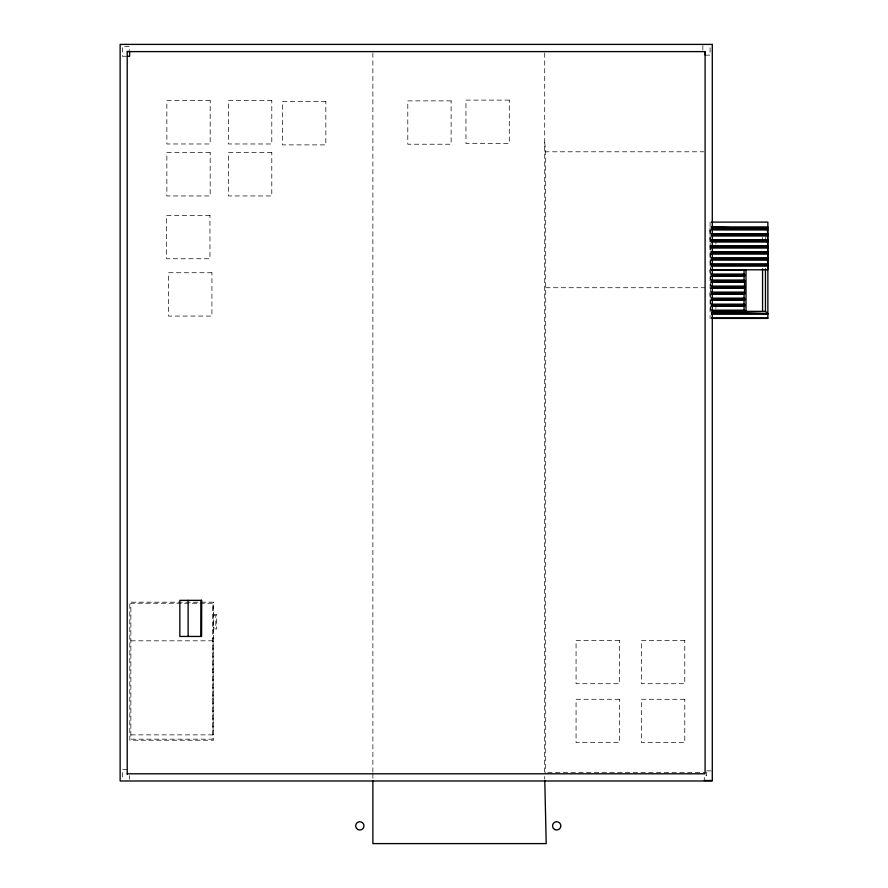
<?xml version="1.0" encoding="UTF-8"?>
<svg xmlns="http://www.w3.org/2000/svg" width="888" height="888" viewBox="0 0 888 888"><rect width="100%" height="100%" fill="white"/><g stroke="black" fill="none" stroke-linecap="round" stroke-linejoin="round"><path stroke-width="0.67" stroke-dasharray="4.44 3.33" d="M544.721 52.98L544.633 772.56L705.094 772.56M709.945 293.617L710.433 298.712M709.945 270.307L710.433 274.67M710.433 275.569L710.433 280.63M710.433 281.607L710.433 286.68M710.433 287.668L710.433 292.707M710.433 299.656L710.444 304.717M710.444 305.827L710.5 310.756M705.272 55.134L710.089 55.134L710.089 45.51M126.007 56.266L122.4 56.266L122.4 46.631L129.626 46.631L129.626 50.239M544.71 151.793L703.707 151.793M545.687 287.723L705.094 287.723M188.978 603.23L130.869 603.23L130.869 739.171L212.498 739.171L212.498 603.23L190.365 603.23M212.498 605.083L213.398 605.083L213.398 638.783L212.498 638.783M213.398 614.474L216.705 614.474L216.705 628.915L213.398 628.915M213.398 615.617L215.806 615.617L215.806 627.206L213.398 627.206M130.869 640.825L212.498 640.825M212.498 641.303L213.098 641.303L213.098 734.665L212.498 734.665M212.498 669.263L213.098 669.263M212.498 698.534L213.098 698.534M130.869 734.864L212.498 734.864M127.217 769.596L122.4 769.596L122.4 779.22M706.704 770.873L711.51 770.873M544.71 142.591L545.687 151.793L545.687 772.56M544.688 776.523L544.755 779.264M765.456 237.34L765.456 241.447M762.559 237.34L762.559 241.447M715.928 240.082L715.928 244.189M715.928 304.484L715.928 308.602M710.089 222.111L710.089 318.404M706.704 772.083L706.704 775.69L704.295 775.69L704.295 780.508M702.863 45.51L702.863 50.316M372.882 52.98L372.882 772.405M372.882 773.792L372.882 779.264M129.626 775.613L129.626 779.22M710.067 227.672L710.333 269.797L710.067 227.672M509.29 100.111L465.956 100.111L465.956 143.434L509.29 143.434L509.29 100.111M210.179 100.644L166.855 100.644L166.855 143.978L210.179 143.978L210.179 100.644M271.795 100.644L228.46 100.644L228.46 143.978L271.795 143.978L271.795 100.644M451.126 100.888L407.803 100.888L407.803 144.222L451.126 144.222L451.126 100.888M325.841 101.554L282.506 101.554L282.506 144.888L325.841 144.888L325.841 101.554M210.179 152.625L166.855 152.625L166.855 195.959L210.179 195.959L210.179 152.625M271.795 152.625L228.46 152.625L228.46 195.959L271.795 195.959L271.795 152.625M209.968 215.418L166.644 215.418L166.644 258.752L209.968 258.752L209.968 215.418M211.932 272.738L168.598 272.738L168.598 316.073L211.932 316.073L211.932 272.738M213.542 602.186L129.826 602.186L129.826 740.215L213.542 740.215L213.542 602.186M619.402 640.381L576.068 640.381L576.068 683.716L619.402 683.716L619.402 640.381M684.781 640.381L641.447 640.381L641.447 683.716L684.781 683.716L684.781 640.381M619.402 699.278L576.068 699.278L576.068 742.612L619.402 742.612L619.402 699.278M684.781 699.278L641.447 699.278L641.447 742.612L684.781 742.612L684.781 699.278"/><path stroke-width="1.33" d="M711.799 275.569L745.043 275.558L744.066 274.059L744.066 270.296L746.009 270.296L746.009 312.432L745.032 312.432L745.032 310.844L744.066 310.167L744.066 306.26L745.032 304.717L744.066 304.151L744.022 300.2L745.032 299.656L744.066 298.135L744.066 293.617M744.555 292.718L744.555 281.618M711.799 281.607L745.043 281.618L744.066 280.075L744.066 276.168L745.043 275.558M767.51 260.284L767.51 257.564M767.51 242.624L767.51 239.904M711.699 269.797L767.765 269.797L767.51 227.672M127.339 51.604L705.094 51.604L705.094 773.792L127.339 773.792M127.217 56.266L129.626 56.266L129.626 51.449L127.217 51.449L127.217 774.414M711.466 222.111L767.865 222.111L767.865 318.404L711.466 318.404M711.466 226.928L767.865 226.928M711.443 227.672L767.643 227.672M711.566 229.248L767.643 229.248M711.621 229.348L767.698 229.348M711.699 229.925L767.765 229.925M711.699 233.844L767.765 233.844M711.566 234.399L767.698 234.277M711.566 235.387L767.698 235.387M711.699 235.942L767.765 235.942M711.71 239.893L767.776 239.893M767.643 240.448L711.566 240.437M767.643 241.392L711.566 241.381M711.699 241.969L767.765 241.969M711.699 245.876L767.765 245.876M711.566 246.476L767.765 246.498M711.566 247.386L767.709 247.397M711.699 247.985L767.765 247.985M711.699 251.892L767.765 251.892M767.643 252.436L711.566 252.436M767.643 253.435L711.566 253.435M711.699 254.001L767.765 254.001M711.699 257.909L767.765 257.909M711.566 258.475L767.709 258.497M711.566 259.451L767.709 259.485M711.699 260.018L767.765 260.018M711.699 263.936L767.765 263.936M767.643 264.535L711.566 264.535M767.643 265.434L711.566 265.434M711.699 266.034L767.765 266.034M711.31 270.307L746.009 270.296M711.31 274.07L744.066 274.059M711.799 274.67L745.043 274.658M711.31 276.179L744.066 276.168M711.31 280.086L744.066 280.075M711.799 280.63L745.043 280.641M711.31 282.195L744.066 282.184M711.31 286.103L744.066 286.103M711.799 286.669L745.043 286.669M711.799 287.668L745.043 287.656M711.31 288.212L744.066 288.2M711.31 292.119L744.066 292.119M711.799 292.707L745.032 292.718L745.032 293.617L711.31 293.617M711.31 294.228L744.066 294.217M711.31 298.146L744.066 298.135M711.799 298.712L745.032 298.712M711.799 299.656L745.032 299.656M711.266 300.211L744.022 300.2M711.31 304.162L744.066 304.151M711.81 304.717L745.032 304.717M712.276 305.705L745.032 305.694M711.81 305.827L744.566 305.816M711.31 306.271L744.066 306.26M711.31 310.178L744.066 310.167M711.865 310.756L744.621 310.745M712.276 310.856L745.032 310.844M744.943 311.344L765.456 311.344L767.865 313.586L711.466 313.586M711.887 312.432L746.009 312.432M711.466 313.997L767.865 313.997M711.466 318.004L767.865 318.004M201.509 600.344L179.842 600.344L179.842 636.452L201.509 636.452L201.509 600.344L201.398 636.452M704.295 780.508L711.51 780.508M731.157 312.11L767.865 313.586M712.12 226.928L732.633 227.772M544.788 780.63L546.209 843.6L372.882 843.6L372.882 780.63M765.456 268.853L765.456 311.344M762.559 268.853L762.559 311.344M705.272 51.526L705.272 55.134M201.176 600.344L201.176 636.452M188.123 600.344L188.123 636.452M712.287 44.4L120.135 44.4L120.135 780.985L712.287 780.985L712.287 44.4M357.753 829.459A4.151 4.151 0 0 0 363.969 825.862A4.151 4.151 0 0 0 357.753 822.277A4.151 4.151 0 0 0 357.753 829.459M554.623 829.459A4.151 4.151 0 0 0 560.839 825.862A4.151 4.151 0 0 0 554.623 822.277A4.151 4.151 0 0 0 554.623 829.459"/></g></svg>
